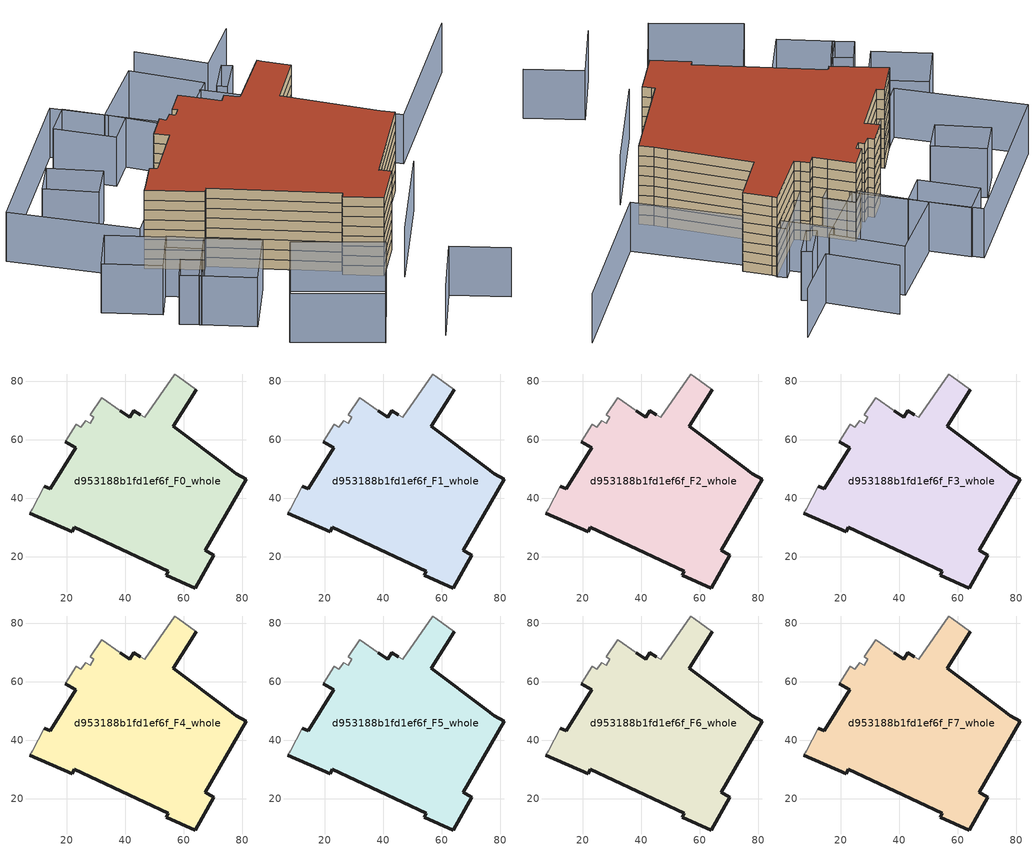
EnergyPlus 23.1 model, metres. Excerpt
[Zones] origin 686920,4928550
d953188b1fd1ef6f_F0_whole
 floor ground (EU_floor_Construction): 64.36,77.07 56.41,64.57 75.05,50.63 77.94,48.47 81.36,46.57 67.32,22.25 68.27,21.7 70.35,20.51 63.92,9.35 54.08,13.75 54.72,15.12 22.53,30.06 21.89,28.62 7.47,34.96 8.32,36.27 12.44,44.16 14.41,43.36 23.16,57.23 19.61,59.39 23.39,65.38 24.92,64.25 26.54,66.54 28.02,65.6 29.36,67.75 28.15,68.56 31.95,74.38 38.28,69.95 41.56,67.66 42.97,69.92 45.14,68.57 46.65,67.71 56.97,82.51 58.03,81.73 z0
 wall outside (EU_wall_Construction): 45.14,68.57 42.97,69.92 41.56,67.66 38.28,69.95 / 19.61,59.39 23.16,57.23 14.41,43.36 12.44,44.16 / 7.47,34.96 21.89,28.62 22.53,30.06 54.72,15.12 54.08,13.75 63.92,9.35 70.35,20.51 68.27,21.7 67.32,22.25 81.36,46.57 77.94,48.47 75.05,50.63 56.41,64.57 64.36,77.07 z0:3
 wall adiabatic (EU_wall_Construction): 38.28,69.95 31.95,74.38 28.15,68.56 29.36,67.75 28.02,65.6 26.54,66.54 24.92,64.25 23.39,65.38 19.61,59.39 / 12.44,44.16 8.32,36.27 7.47,34.96 / 64.36,77.07 58.03,81.73 56.97,82.51 46.65,67.71 45.14,68.57 z0:3
d953188b1fd1ef6f_F1_whole
 floor to d953188b1fd1ef6f_F0_whole (EU_floor_Construction): 64.36,77.07 56.41,64.57 75.05,50.63 77.94,48.47 81.36,46.57 67.32,22.25 68.27,21.7 70.35,20.51 63.92,9.35 54.08,13.75 54.72,15.12 22.53,30.06 21.89,28.62 7.47,34.96 8.32,36.27 12.44,44.16 14.41,43.36 23.16,57.23 19.61,59.39 23.39,65.38 24.92,64.25 26.54,66.54 28.02,65.6 29.36,67.75 28.15,68.56 31.95,74.38 38.28,69.95 41.56,67.66 42.97,69.92 45.14,68.57 46.65,67.71 56.97,82.51 58.03,81.73 z3
 wall outside (EU_wall_Construction): 45.14,68.57 42.97,69.92 41.56,67.66 38.28,69.95 / 19.61,59.39 23.16,57.23 14.41,43.36 12.44,44.16 / 7.47,34.96 21.89,28.62 22.53,30.06 54.72,15.12 54.08,13.75 63.92,9.35 70.35,20.51 68.27,21.7 67.32,22.25 81.36,46.57 77.94,48.47 75.05,50.63 56.41,64.57 64.36,77.07 z3:6
 wall adiabatic (EU_wall_Construction): 38.28,69.95 31.95,74.38 28.15,68.56 29.36,67.75 28.02,65.6 26.54,66.54 24.92,64.25 23.39,65.38 19.61,59.39 / 12.44,44.16 8.32,36.27 7.47,34.96 / 64.36,77.07 58.03,81.73 56.97,82.51 46.65,67.71 45.14,68.57 z3:6
d953188b1fd1ef6f_F2_whole
 floor to d953188b1fd1ef6f_F1_whole (EU_floor_Construction): 64.36,77.07 56.41,64.57 75.05,50.63 77.94,48.47 81.36,46.57 67.32,22.25 68.27,21.7 70.35,20.51 63.92,9.35 54.08,13.75 54.72,15.12 22.53,30.06 21.89,28.62 7.47,34.96 8.32,36.27 12.44,44.16 14.41,43.36 23.16,57.23 19.61,59.39 23.39,65.38 24.92,64.25 26.54,66.54 28.02,65.6 29.36,67.75 28.15,68.56 31.95,74.38 38.28,69.95 41.56,67.66 42.97,69.92 45.14,68.57 46.65,67.71 56.97,82.51 58.03,81.73 z6
 wall outside (EU_wall_Construction): 45.14,68.57 42.97,69.92 41.56,67.66 38.28,69.95 / 19.61,59.39 23.16,57.23 14.41,43.36 12.44,44.16 / 7.47,34.96 21.89,28.62 22.53,30.06 54.72,15.12 54.08,13.75 63.92,9.35 70.35,20.51 68.27,21.7 67.32,22.25 81.36,46.57 77.94,48.47 75.05,50.63 56.41,64.57 64.36,77.07 z6:9
 wall adiabatic (EU_wall_Construction): 38.28,69.95 31.95,74.38 28.15,68.56 29.36,67.75 28.02,65.6 26.54,66.54 24.92,64.25 23.39,65.38 19.61,59.39 / 12.44,44.16 8.32,36.27 7.47,34.96 / 64.36,77.07 58.03,81.73 56.97,82.51 46.65,67.71 45.14,68.57 z6:9
d953188b1fd1ef6f_F3_whole
 floor to d953188b1fd1ef6f_F2_whole (EU_floor_Construction): 64.36,77.07 56.41,64.57 75.05,50.63 77.94,48.47 81.36,46.57 67.32,22.25 68.27,21.7 70.35,20.51 63.92,9.35 54.08,13.75 54.72,15.12 22.53,30.06 21.89,28.62 7.47,34.96 8.32,36.27 12.44,44.16 14.41,43.36 23.16,57.23 19.61,59.39 23.39,65.38 24.92,64.25 26.54,66.54 28.02,65.6 29.36,67.75 28.15,68.56 31.95,74.38 38.28,69.95 41.56,67.66 42.97,69.92 45.14,68.57 46.65,67.71 56.97,82.51 58.03,81.73 z9
 wall outside (EU_wall_Construction): 45.14,68.57 42.97,69.92 41.56,67.66 38.28,69.95 / 19.61,59.39 23.16,57.23 14.41,43.36 12.44,44.16 / 7.47,34.96 21.89,28.62 22.53,30.06 54.72,15.12 54.08,13.75 63.92,9.35 70.35,20.51 68.27,21.7 67.32,22.25 81.36,46.57 77.94,48.47 75.05,50.63 56.41,64.57 64.36,77.07 z9:12
 wall adiabatic (EU_wall_Construction): 38.28,69.95 31.95,74.38 28.15,68.56 29.36,67.75 28.02,65.6 26.54,66.54 24.92,64.25 23.39,65.38 19.61,59.39 / 12.44,44.16 8.32,36.27 7.47,34.96 / 64.36,77.07 58.03,81.73 56.97,82.51 46.65,67.71 45.14,68.57 z9:12
d953188b1fd1ef6f_F4_whole
 floor to d953188b1fd1ef6f_F3_whole (EU_floor_Construction): 64.36,77.07 56.41,64.57 75.05,50.63 77.94,48.47 81.36,46.57 67.32,22.25 68.27,21.7 70.35,20.51 63.92,9.35 54.08,13.75 54.72,15.12 22.53,30.06 21.89,28.62 7.47,34.96 8.32,36.27 12.44,44.16 14.41,43.36 23.16,57.23 19.61,59.39 23.39,65.38 24.92,64.25 26.54,66.54 28.02,65.6 29.36,67.75 28.15,68.56 31.95,74.38 38.28,69.95 41.56,67.66 42.97,69.92 45.14,68.57 46.65,67.71 56.97,82.51 58.03,81.73 z12
 wall outside (EU_wall_Construction): 45.14,68.57 42.97,69.92 41.56,67.66 38.28,69.95 / 19.61,59.39 23.16,57.23 14.41,43.36 12.44,44.16 / 7.47,34.96 21.89,28.62 22.53,30.06 54.72,15.12 54.08,13.75 63.92,9.35 70.35,20.51 68.27,21.7 67.32,22.25 81.36,46.57 77.94,48.47 75.05,50.63 56.41,64.57 64.36,77.07 z12:15
 wall adiabatic (EU_wall_Construction): 38.28,69.95 31.95,74.38 28.15,68.56 29.36,67.75 28.02,65.6 26.54,66.54 24.92,64.25 23.39,65.38 19.61,59.39 / 12.44,44.16 8.32,36.27 7.47,34.96 / 64.36,77.07 58.03,81.73 56.97,82.51 46.65,67.71 45.14,68.57 z12:15
d953188b1fd1ef6f_F5_whole
 floor to d953188b1fd1ef6f_F4_whole (EU_floor_Construction): 64.36,77.07 56.41,64.57 75.05,50.63 77.94,48.47 81.36,46.57 67.32,22.25 68.27,21.7 70.35,20.51 63.92,9.35 54.08,13.75 54.72,15.12 22.53,30.06 21.89,28.62 7.47,34.96 8.32,36.27 12.44,44.16 14.41,43.36 23.16,57.23 19.61,59.39 23.39,65.38 24.92,64.25 26.54,66.54 28.02,65.6 29.36,67.75 28.15,68.56 31.95,74.38 38.28,69.95 41.56,67.66 42.97,69.92 45.14,68.57 46.65,67.71 56.97,82.51 58.03,81.73 z15
 wall outside (EU_wall_Construction): 45.14,68.57 42.97,69.92 41.56,67.66 38.28,69.95 / 19.61,59.39 23.16,57.23 14.41,43.36 12.44,44.16 / 7.47,34.96 21.89,28.62 22.53,30.06 54.72,15.12 54.08,13.75 63.92,9.35 70.35,20.51 68.27,21.7 67.32,22.25 81.36,46.57 77.94,48.47 75.05,50.63 56.41,64.57 64.36,77.07 z15:18
 wall adiabatic (EU_wall_Construction): 38.28,69.95 31.95,74.38 28.15,68.56 29.36,67.75 28.02,65.6 26.54,66.54 24.92,64.25 23.39,65.38 19.61,59.39 / 12.44,44.16 8.32,36.27 7.47,34.96 / 64.36,77.07 58.03,81.73 56.97,82.51 46.65,67.71 45.14,68.57 z15:18
d953188b1fd1ef6f_F6_whole
 floor to d953188b1fd1ef6f_F5_whole (EU_floor_Construction): 64.36,77.07 56.41,64.57 75.05,50.63 77.94,48.47 81.36,46.57 67.32,22.25 68.27,21.7 70.35,20.51 63.92,9.35 54.08,13.75 54.72,15.12 22.53,30.06 21.89,28.62 7.47,34.96 8.32,36.27 12.44,44.16 14.41,43.36 23.16,57.23 19.61,59.39 23.39,65.38 24.92,64.25 26.54,66.54 28.02,65.6 29.36,67.75 28.15,68.56 31.95,74.38 38.28,69.95 41.56,67.66 42.97,69.92 45.14,68.57 46.65,67.71 56.97,82.51 58.03,81.73 z18
 wall outside (EU_wall_Construction): 45.14,68.57 42.97,69.92 41.56,67.66 38.28,69.95 / 19.61,59.39 23.16,57.23 14.41,43.36 12.44,44.16 / 7.47,34.96 21.89,28.62 22.53,30.06 54.72,15.12 54.08,13.75 63.92,9.35 70.35,20.51 68.27,21.7 67.32,22.25 81.36,46.57 77.94,48.47 75.05,50.63 56.41,64.57 64.36,77.07 z18:21
 wall adiabatic (EU_wall_Construction): 38.28,69.95 31.95,74.38 28.15,68.56 29.36,67.75 28.02,65.6 26.54,66.54 24.92,64.25 23.39,65.38 19.61,59.39 / 12.44,44.16 8.32,36.27 7.47,34.96 / 64.36,77.07 58.03,81.73 56.97,82.51 46.65,67.71 45.14,68.57 z18:21
d953188b1fd1ef6f_F7_whole
 floor to d953188b1fd1ef6f_F6_whole (EU_floor_Construction): 64.36,77.07 56.41,64.57 75.05,50.63 77.94,48.47 81.36,46.57 67.32,22.25 68.27,21.7 70.35,20.51 63.92,9.35 54.08,13.75 54.72,15.12 22.53,30.06 21.89,28.62 7.47,34.96 8.32,36.27 12.44,44.16 14.41,43.36 23.16,57.23 19.61,59.39 23.39,65.38 24.92,64.25 26.54,66.54 28.02,65.6 29.36,67.75 28.15,68.56 31.95,74.38 38.28,69.95 41.56,67.66 42.97,69.92 45.14,68.57 46.65,67.71 56.97,82.51 58.03,81.73 z21
 wall outside (EU_wall_Construction): 45.14,68.57 42.97,69.92 41.56,67.66 38.28,69.95 / 19.61,59.39 23.16,57.23 14.41,43.36 12.44,44.16 / 7.47,34.96 21.89,28.62 22.53,30.06 54.72,15.12 54.08,13.75 63.92,9.35 70.35,20.51 68.27,21.7 67.32,22.25 81.36,46.57 77.94,48.47 75.05,50.63 56.41,64.57 64.36,77.07 z21:24
 wall adiabatic (EU_wall_Construction): 38.28,69.95 31.95,74.38 28.15,68.56 29.36,67.75 28.02,65.6 26.54,66.54 24.92,64.25 23.39,65.38 19.61,59.39 / 12.44,44.16 8.32,36.27 7.47,34.96 / 64.36,77.07 58.03,81.73 56.97,82.51 46.65,67.71 45.14,68.57 z21:24
 roof outside (EU_roof_Construction): 70.35,20.51 68.27,21.7 67.32,22.25 81.36,46.57 77.94,48.47 75.05,50.63 56.41,64.57 64.36,77.07 58.03,81.73 56.97,82.51 46.65,67.71 45.14,68.57 42.97,69.92 41.56,67.66 38.28,69.95 31.95,74.38 28.15,68.56 29.36,67.75 28.02,65.6 26.54,66.54 24.92,64.25 23.39,65.38 19.61,59.39 23.16,57.23 14.41,43.36 12.44,44.16 8.32,36.27 7.47,34.96 21.89,28.62 22.53,30.06 54.72,15.12 54.08,13.75 63.92,9.35 z24
shading: 68.82,7.2 82.34,36.04 / 68.54,-22.8 76.09,-5.18 / 76.09,-5.18 90.89,-11.52 / 112.91,95.04 88.04,57.87 / 88.04,57.87 43.2,87.86 / 60.2,112.72 49.92,98.95 / 49.92,98.95 33.99,110.85 / 52.9,-20.49 29.85,-11.49 / 29.85,-11.49 38.74,11.3 / 38.74,11.3 61.8,2.3 / 61.8,2.3 52.9,-20.49 / 11.62,4.59 6.29,6.85 / 6.29,6.85 9.26,13.86 / 9.26,13.86 14.59,11.59 / 14.59,11.59 11.62,4.59 / 32.41,14.84 24.83,-1.54 / 24.83,-1.54 11.1,4.81 / 11.1,4.81 18.69,21.2 / 18.69,21.2 32.41,14.84 / 18.75,21.1 16.5,16.45 / 16.5,16.45 7.69,20.72 / 7.69,20.72 9.94,25.37 / 9.94,25.37 18.75,21.1 / 9.81,25.08 4.06,12.55 / 4.06,12.55 -10.49,19.22 / -10.49,19.22 -4.75,31.75 / -4.75,31.75 9.81,25.08 / 33.45,73.7 4.98,31.25 / 4.98,31.25 -24.49,51.02 / -24.49,51.02 3.98,93.46 / 3.98,93.46 33.45,73.7 / 1.42,51.34 -11.77,58.13 / -11.77,58.13 -7.16,67.06 / -7.16,67.06 6.02,60.28 / 6.02,60.28 1.42,51.34 / 38.28,69.95 31.01,75.03 / 31.01,75.03 33.81,79.03 / 33.81,79.03 41.08,73.95 / 41.08,73.95 38.28,69.95 / 45.14,68.57 54.82,84.09 / 54.82,84.09 57.07,82.69 / 57.07,82.69 47.39,67.17 / 47.39,67.17 45.14,68.57 / 6.82,91.96 20.68,82.26 / 20.68,82.26 15.13,74.34 / 15.13,74.34 1.27,84.04 / 1.27,84.04 6.82,91.96 / 29.44,102.89 45.62,90.56 / 45.62,90.56 32.29,73.06 / 32.29,73.06 16.11,85.39 / 16.11,85.39 29.44,102.89 / 55.26,95.47 50.52,86.61 / 50.52,86.61 47.92,88 / 47.92,88 52.66,96.86 / 52.66,96.86 55.26,95.47 z0:15
[Building]
EU S2 Campaign: North Axis=0; Terrain=City; Solar Distribution=FullExterior
[Site:Location]
Bologna: Latitude=44.5; Longitude=11.25; Time Zone=1; Elevation=37
[SizingPeriod:WeatherFileDays]
AnnualSizingPeriod: Begin Month=1; Begin Day of Month=1; End Month=12; End Day of Month=31; Day of Week for Start Day=Monday; Use Weather File Daylight Saving Period=No; Use Weather File Rain and Snow Indicators=No
[MATERIAL]
EU_InternalMass_Material: Roughness=MediumRough; Thickness=0.1; Conductivity=1; Density=1800; Specific Heat=900; Thermal Absorptance=0.9; Solar Absorptance=0.7; Visible Absorptance=0.7
[MATERIAL:NOMASS] Roughness=MediumRough; Thermal Absorptance=0.9; Solar Absorptance=0.7; Visible Absorptance=0.7
Name | Thermal Resistance
EU_wall_NoMass | 0.779417
EU_roof_NoMass | 0.435466
EU_floor_NoMass | 0.588222
[CONSTRUCTION]
EU_wall_Construction: EU_wall_NoMass
EU_roof_Construction: EU_roof_NoMass
EU_floor_Construction: EU_floor_NoMass
EU_InternalMass_Construction: EU_InternalMass_Material
[ZONE] Type=1; Multiplier=1; Ceiling Height=autocalculate; Volume=8170.61; Floor Area=autocalculate; Part of Total Floor Area=Yes
d953188b1fd1ef6f_F0_whole; d953188b1fd1ef6f_F1_whole; d953188b1fd1ef6f_F2_whole; d953188b1fd1ef6f_F3_whole; d953188b1fd1ef6f_F4_whole; d953188b1fd1ef6f_F5_whole; d953188b1fd1ef6f_F6_whole; d953188b1fd1ef6f_F7_whole
[INTERNALMASS] Construction=EU_InternalMass_Construction; Surface Area=2723.54
Name | Zone or ZoneList
d953188b1fd1ef6f_F0_whole_EU_InternalMass | d953188b1fd1ef6f_F0_whole
d953188b1fd1ef6f_F1_whole_EU_InternalMass | d953188b1fd1ef6f_F1_whole
d953188b1fd1ef6f_F2_whole_EU_InternalMass | d953188b1fd1ef6f_F2_whole
d953188b1fd1ef6f_F3_whole_EU_InternalMass | d953188b1fd1ef6f_F3_whole
d953188b1fd1ef6f_F4_whole_EU_InternalMass | d953188b1fd1ef6f_F4_whole
d953188b1fd1ef6f_F5_whole_EU_InternalMass | d953188b1fd1ef6f_F5_whole
d953188b1fd1ef6f_F6_whole_EU_InternalMass | d953188b1fd1ef6f_F6_whole
d953188b1fd1ef6f_F7_whole_EU_InternalMass | d953188b1fd1ef6f_F7_whole
[OTHEREQUIPMENT] Fuel Type=Electricity; Design Level Calculation Method=Watts/Area; Power per Zone Floor Area=1; Fraction Latent=0; Fraction Radiant=0; Fraction Lost=0; Carbon Dioxide Generation Rate=0; EndUse Subcategory=EU_Step8_InternalGains
Name | Zone or ZoneList or Space or SpaceList | Schedule
EU_Step8_InternalGain_d953188b1fd1ef6f_F0_whole_f000 | d953188b1fd1ef6f_F0_whole | EU_Step8_GainSchedule_d953188b1fd1ef6f_F0_whole_f000
EU_Step8_InternalGain_d953188b1fd1ef6f_F1_whole_f000 | d953188b1fd1ef6f_F1_whole | EU_Step8_GainSchedule_d953188b1fd1ef6f_F1_whole_f000
EU_Step8_InternalGain_d953188b1fd1ef6f_F2_whole_f000 | d953188b1fd1ef6f_F2_whole | EU_Step8_GainSchedule_d953188b1fd1ef6f_F2_whole_f000
EU_Step8_InternalGain_d953188b1fd1ef6f_F3_whole_f000 | d953188b1fd1ef6f_F3_whole | EU_Step8_GainSchedule_d953188b1fd1ef6f_F3_whole_f000
EU_Step8_InternalGain_d953188b1fd1ef6f_F4_whole_f000 | d953188b1fd1ef6f_F4_whole | EU_Step8_GainSchedule_d953188b1fd1ef6f_F4_whole_f000
EU_Step8_InternalGain_d953188b1fd1ef6f_F5_whole_f000 | d953188b1fd1ef6f_F5_whole | EU_Step8_GainSchedule_d953188b1fd1ef6f_F5_whole_f000
EU_Step8_InternalGain_d953188b1fd1ef6f_F6_whole_f000 | d953188b1fd1ef6f_F6_whole | EU_Step8_GainSchedule_d953188b1fd1ef6f_F6_whole_f000
EU_Step8_InternalGain_d953188b1fd1ef6f_F7_whole_f000 | d953188b1fd1ef6f_F7_whole | EU_Step8_GainSchedule_d953188b1fd1ef6f_F7_whole_f000
[ZONEVENTILATION:DESIGNFLOWRATE] Schedule=EU_AlwaysOn; Design Flow Rate Calculation Method=AirChanges/Hour; Air Changes per Hour=0.712058; Ventilation Type=Natural; Fan Pressure Rise=0; Fan Total Efficiency=1; Constant Term Coefficient=1; Temperature Term Coefficient=0; Velocity Term Coefficient=0; Velocity Squared Term Coefficient=0; Minimum Indoor Temperature=-100; Maximum Indoor Temperature=100; Delta Temperature=-100; Minimum Outdoor Temperature=-100; Maximum Outdoor Temperature=100; Maximum Wind Speed=40
Name | Zone or ZoneList or Space or SpaceList
EU_ConstantAir_d953188b1fd1ef6f_F0_whole | d953188b1fd1ef6f_F0_whole
EU_ConstantAir_d953188b1fd1ef6f_F1_whole | d953188b1fd1ef6f_F1_whole
EU_ConstantAir_d953188b1fd1ef6f_F2_whole | d953188b1fd1ef6f_F2_whole
EU_ConstantAir_d953188b1fd1ef6f_F3_whole | d953188b1fd1ef6f_F3_whole
EU_ConstantAir_d953188b1fd1ef6f_F4_whole | d953188b1fd1ef6f_F4_whole
EU_ConstantAir_d953188b1fd1ef6f_F5_whole | d953188b1fd1ef6f_F5_whole
EU_ConstantAir_d953188b1fd1ef6f_F6_whole | d953188b1fd1ef6f_F6_whole
EU_ConstantAir_d953188b1fd1ef6f_F7_whole | d953188b1fd1ef6f_F7_whole
[HVACTEMPLATE:THERMOSTAT] Constant Heating Setpoint=20; Constant Cooling Setpoint=50
EU_HeatOnly_d953188b1fd1ef6f_F0_whole; EU_HeatOnly_d953188b1fd1ef6f_F1_whole; EU_HeatOnly_d953188b1fd1ef6f_F2_whole; EU_HeatOnly_d953188b1fd1ef6f_F3_whole; EU_HeatOnly_d953188b1fd1ef6f_F4_whole; EU_HeatOnly_d953188b1fd1ef6f_F5_whole; EU_HeatOnly_d953188b1fd1ef6f_F6_whole; EU_HeatOnly_d953188b1fd1ef6f_F7_whole
[HVACTEMPLATE:ZONE:IDEALLOADSAIRSYSTEM] System Availability Schedule=EU_AlwaysOn; Maximum Heating Supply Air Temperature=50; Minimum Cooling Supply Air Temperature=13; Maximum Heating Supply Air Humidity Ratio=0.0156; Minimum Cooling Supply Air Humidity Ratio=0.0077; Heating Limit=NoLimit; Cooling Limit=NoLimit; Heating Availability Schedule=EU_AlwaysOn; Cooling Availability Schedule=EU_CoolingOff; Dehumidification Control Type=ConstantSensibleHeatRatio; Cooling Sensible Heat Ratio=0.7; Dehumidification Setpoint=60; Humidification Control Type=None; Humidification Setpoint=30; Outdoor Air Method=None; Outdoor Air Flow Rate per Person=0.00944; Outdoor Air Flow Rate per Zone Floor Area=0; Outdoor Air Flow Rate per Zone=0; Demand Controlled Ventilation Type=None; Outdoor Air Economizer Type=NoEconomizer; Heat Recovery Type=None; Sensible Heat Recovery Effectiveness=0.7; Latent Heat Recovery Effectiveness=0.65
Name | Template Thermostat
d953188b1fd1ef6f_F0_whole | EU_HeatOnly_d953188b1fd1ef6f_F0_whole
d953188b1fd1ef6f_F1_whole | EU_HeatOnly_d953188b1fd1ef6f_F1_whole
d953188b1fd1ef6f_F2_whole | EU_HeatOnly_d953188b1fd1ef6f_F2_whole
d953188b1fd1ef6f_F3_whole | EU_HeatOnly_d953188b1fd1ef6f_F3_whole
d953188b1fd1ef6f_F4_whole | EU_HeatOnly_d953188b1fd1ef6f_F4_whole
d953188b1fd1ef6f_F5_whole | EU_HeatOnly_d953188b1fd1ef6f_F5_whole
d953188b1fd1ef6f_F6_whole | EU_HeatOnly_d953188b1fd1ef6f_F6_whole
d953188b1fd1ef6f_F7_whole | EU_HeatOnly_d953188b1fd1ef6f_F7_whole
[SIZING:ZONE] Zone Cooling Design Supply Air Temperature Input Method=SupplyAirTemperature; Zone Cooling Design Supply Air Temperature=13; Zone Heating Design Supply Air Temperature Input Method=SupplyAirTemperature; Zone Heating Design Supply Air Temperature=50; Zone Cooling Design Supply Air Humidity Ratio=0.008; Zone Heating Design Supply Air Humidity Ratio=0.008; Cooling Design Air Flow Method=DesignDay; Cooling Design Air Flow Rate=0; Cooling Minimum Air Flow per Zone Floor Area=0.000762; Cooling Minimum Air Flow=0; Cooling Minimum Air Flow Fraction=0.2; Heating Design Air Flow Method=DesignDay; Heating Design Air Flow Rate=0; Heating Maximum Air Flow per Zone Floor Area=0.002032; Heating Maximum Air Flow=0.141576; Heating Maximum Air Flow Fraction=0.3; Account for Dedicated Outdoor Air System=No; Dedicated Outdoor Air System Control Strategy=NeutralSupplyAir; Dedicated Outdoor Air Low Setpoint Temperature for Design=autosize; Dedicated Outdoor Air High Setpoint Temperature for Design=autosize; Zone Load Sizing Method=Sensible Load Only No Latent Load; Zone Latent Cooling Design Supply Air Humidity Ratio Input Method=HumidityRatioDifference; Zone Cooling Design Supply Air Humidity Ratio Difference=0.005; Zone Latent Heating Design Supply Air Humidity Ratio Input Method=HumidityRatioDifference; Zone Humidification Design Supply Air Humidity Ratio Difference=0.005
d953188b1fd1ef6f_F0_whole; d953188b1fd1ef6f_F1_whole; d953188b1fd1ef6f_F2_whole; d953188b1fd1ef6f_F3_whole; d953188b1fd1ef6f_F4_whole; d953188b1fd1ef6f_F5_whole; d953188b1fd1ef6f_F6_whole; d953188b1fd1ef6f_F7_whole
[SCHEDULE:CONSTANT]
Name | Hourly Value
EU_AlwaysOn | 1
EU_CoolingOff | 0
[SCHEDULE:FILE] Column Number=1; Rows to Skip at Top=0; Number of Hours of Data=8760; Column Separator=Comma; Interpolate to Timestep=No; Minutes per Item=60; Adjust Schedule for Daylight Savings=Yes
Name | File
EU_Step8_GainSchedule_d953188b1fd1ef6f_F0_whole_f000 | ../../schedules/d953188b1fd1ef6f/d953188b1fd1ef6f_F0_whole_f000_gain.csv
EU_Step8_GainSchedule_d953188b1fd1ef6f_F1_whole_f000 | ../../schedules/d953188b1fd1ef6f/d953188b1fd1ef6f_F1_whole_f000_gain.csv
EU_Step8_GainSchedule_d953188b1fd1ef6f_F2_whole_f000 | ../../schedules/d953188b1fd1ef6f/d953188b1fd1ef6f_F2_whole_f000_gain.csv
EU_Step8_GainSchedule_d953188b1fd1ef6f_F3_whole_f000 | ../../schedules/d953188b1fd1ef6f/d953188b1fd1ef6f_F3_whole_f000_gain.csv
EU_Step8_GainSchedule_d953188b1fd1ef6f_F4_whole_f000 | ../../schedules/d953188b1fd1ef6f/d953188b1fd1ef6f_F4_whole_f000_gain.csv
EU_Step8_GainSchedule_d953188b1fd1ef6f_F5_whole_f000 | ../../schedules/d953188b1fd1ef6f/d953188b1fd1ef6f_F5_whole_f000_gain.csv
EU_Step8_GainSchedule_d953188b1fd1ef6f_F6_whole_f000 | ../../schedules/d953188b1fd1ef6f/d953188b1fd1ef6f_F6_whole_f000_gain.csv
EU_Step8_GainSchedule_d953188b1fd1ef6f_F7_whole_f000 | ../../schedules/d953188b1fd1ef6f/d953188b1fd1ef6f_F7_whole_f000_gain.csv
